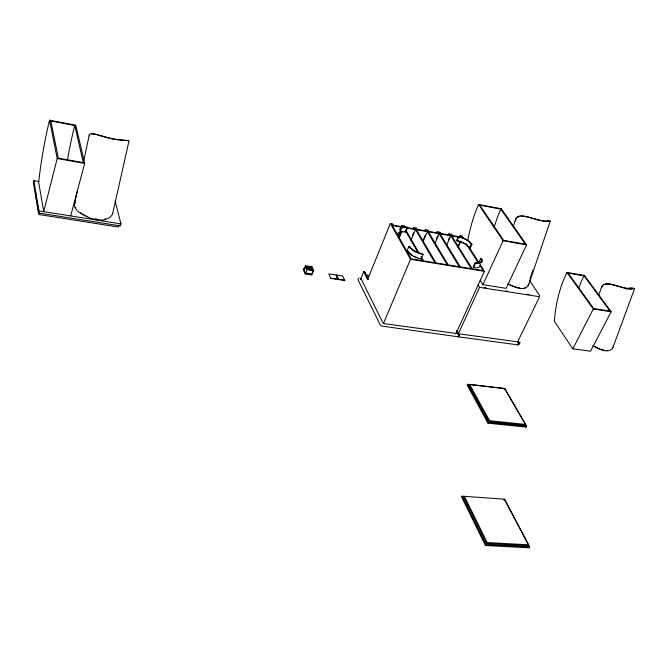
<?xml version="1.0" encoding="UTF-8"?>
<svg xmlns="http://www.w3.org/2000/svg" width="668" height="668" viewBox="0 0 668 668"><rect width="100%" height="100%" fill="white"/><g stroke="black" fill="none" stroke-linecap="round" stroke-linejoin="round"><path stroke-width="1" d="M310.445 270.214L308.532 269.805M592.741 345.632C598.161 348.654 607.496 354.09 612.639 348.337L634.6 288.518L630.166 288.234M612.823 347.018L612.639 348.337M95.674 134.285C93.67 133.859 89.128 132.606 89.203 135.963M128.164 140.664L119.597 139.771A18.929 4.041 13.6 0 1 107.03 137.416L96.685 134.518L91.767 133.951M304.266 269.313L303.865 268.778L303.497 269.605L303.965 270.465L303.79 268.695L303.347 269.621L305.276 274.005L311.764 274.982L313.551 270.273L311.889 266.799L310.495 270.482M77.638 211.08C85.888 217.927 105.293 225.575 112.525 214.303L129.049 140.697L117.835 139.804A19.79 4.826 14 0 1 108.141 137.909A19.856 4.233 13.6 0 1 104.475 136.907L95.633 134.318M77.087 191.841L74.382 205.168L75.083 207.723L76.954 210.387M608.982 284.042C606.319 283.491 601.476 284.009 601.743 287.691M83.801 160.487L89.22 135.203M38.995 181.571L33.901 180.711L33.4 182.74L38.41 212.958L120.407 225.909L120.983 223.897L115.113 201.06M38.41 212.958L38.928 210.879L33.901 180.711M118.946 225.024L118.37 227.028L39.136 214.553L39.654 212.482M49.549 120.207L57.197 158.525L43.721 211.639L38.669 182.255L38.928 179.959A98.296 18.662 -81.3 0 1 49.549 120.207L75.801 125.2L84.661 163.409L70.699 215.923M74.49 203.982L75.208 202.371M507.822 283.908C513.082 286.731 526.434 292.885 528.455 284.05M522.301 216.081C519.295 215.238 514.636 217.225 515.813 220.958M513.3 226.36L515.871 218.561M529.958 278.731L532.939 269.93M528.304 285.896L550.232 221.158L545.146 221.325A16.433 3.641 18.6 0 1 538.024 219.931A16.491 3.198 17.6 0 1 535.001 219.087L529.415 217.451M598.678 295.248L601.818 286.488M304.165 269.538L305.485 265.755L311.964 266.757L310.536 270.515L310.161 269.672M305.61 265.831L303.865 270.448L305.702 273.02L311.998 273.972L313.434 270.206L307.121 269.246L305.485 265.755M309.393 268.995L309.985 267.317L306.846 266.833L306.195 268.544L309.434 269.037M306.963 266.908L306.245 268.661L309.484 269.154L310.077 267.334M306.846 266.833L306.453 268.402L309.309 268.845M305.276 274.005L307.121 269.246M602.636 286.28L602.837 285.854M330.81 278.322L338.225 279.349L330.81 278.322L328.815 273.88L336.163 274.999L338.192 279.433M336.655 276.343L336.38 275.45L336.614 275.8M336.956 276.986L337.457 277.587M337.624 278.389L338.117 279.007M338.459 279.391L344.788 280.343L338.459 279.391L336.38 275.016L342.701 275.993L344.755 280.426M360.444 279.099L360.778 278.264L383.282 323.521L456.119 333.441M360.687 279.09L363.676 271.676L364.294 271.767A1.044 0.827 -26.6 0 1 364.937 272.369L365.179 272.995A6.07 4.801 -27 0 0 368.577 276.268L368.369 275.859A6.062 4.801 -27 0 1 364.97 272.594L364.937 272.369M364.294 271.767L368.277 279.591L367.609 279.483L390.371 223.463L392.467 223.83L392.851 224.515L391.682 224.306L392.066 224.982L403.238 226.936L401.301 225.383L404.541 225.951L404.933 226.627L403.773 226.427L404.165 227.103L415.137 229.015L413.292 227.479L416.506 228.047L416.899 228.723L415.755 228.523L416.147 229.199L427.019 231.095L425.073 229.55L428.355 230.126L428.756 230.802L427.62 230.602L428.021 231.27L438.792 233.157L436.847 231.612L439.995 232.163L440.412 232.84L439.377 232.664L439.786 233.332L450.457 235.194L448.512 233.658L451.626 234.209L452.044 234.877L450.933 234.685L451.351 235.353L462.014 237.224L460.06 235.687L459.233 237.583M407.547 227.654A10.604 4.425 22.8 0 0 401.318 231.537L399.472 236.004L398.529 235.846L400.366 231.379A11.665 4.868 22.8 0 1 407.229 227.103L407.547 227.654L405.71 232.08A10.588 4.459 22.7 0 0 400.524 232.289M399.197 238.033L401.969 231.32M405.768 230.644L406.862 227.988M412.356 235.662L413.55 232.815M411.029 240.146L415.454 229.558L407.472 228.164M406.996 250.892L408.883 246.375L409.843 246.534A10.78 4.576 23 0 0 422.744 253.915L423.078 254.5L421.157 259.009A11.832 5.068 23 0 1 406.996 250.892L407.956 251.051M383.532 323.279L410.503 259.301L390.371 223.463M423.028 240.538L425.424 234.869M423.32 241.123L427.345 231.637L416.473 229.742L435.945 262.916L447.134 264.745L427.345 231.637M436.379 238.785L437.59 235.971M435.068 243.135L439.126 233.7L428.347 231.813L448.17 264.912L459.258 266.716L439.126 233.7M448.387 239.971L449.631 237.107M446.633 245.306L450.791 235.737L440.12 233.875L460.277 266.883L471.257 268.67L450.791 235.737M456.611 240.405L458.315 236.514A11.423 4.684 23.8 0 1 471.975 244.229L470.239 248.12L469.345 247.97A10.371 4.275 23.8 0 0 456.945 240.948L456.611 240.405A11.406 4.709 23.8 0 1 457.129 240.505M456.945 240.948L458.657 237.056L458.315 236.514M457.839 246.717L460.344 241.014M458.165 247.277L460.678 241.565M469.345 247.97L471.082 244.079L471.975 244.229M473.228 267.008L475.207 262.608A10.563 4.392 24 0 0 480.709 258.424L481.62 258.574A11.615 4.835 24 0 1 475.574 263.184L473.587 267.584L473.228 267.008A10.538 4.417 24 0 0 474.163 267.133M478.739 262.791L480.709 258.424M455.76 334.092L484.417 271.333L480.058 264.445M457.972 334.568L479.582 287.374L477.962 284.735M456.812 331.027L459.166 335.177L458.407 336.831L517.842 344.855A2.513 1.144 25.8 0 0 519.053 343.669M478.572 204.466L501.334 208.775L526.559 244.88L506.144 288.334L482.931 284.685L503.087 240.739L478.572 204.466A83.792 42.243 -79.8 0 0 467.917 240.204M467.567 384.3L467.166 385.152L488.024 423.203L526.209 427.086L526.651 426.234L504.749 388.626L467.567 384.3L488.45 422.335L488.024 423.203M468.736 386.087L469.546 384.376L504.532 388.45L525.465 424.414L524.589 426.126M517.658 341.824L539.61 296.734L479.582 287.374M517.441 342.651L517.834 341.849L458.357 333.749M504.115 389.294L504.532 388.45M504.34 389.469L504.749 388.626M525.023 425.265L489.143 421.591L489.569 420.723L469.546 384.376M462.097 496.157L461.638 497.084L485.394 545.497L529.231 547.793L529.732 546.875L504.624 499.205L462.097 496.157L485.878 544.562L485.394 545.497M572.835 348.805L593.293 308.983L566.965 272.477A77.964 44.806 -81 0 0 554.524 319.513L554.39 321.383L572.835 348.805L590.562 351.226L611.187 311.747L584.375 275.4L566.965 272.477M503.897 500.115L504.373 499.196L528.371 544.796L527.87 545.723L486.68 543.527L463.901 497.259L464.36 496.332L487.172 542.591L486.68 543.527M634.6 288.518L630.5 289.094A15.481 3.808 19.8 0 1 624.071 287.958A15.539 3.415 18.7 0 1 621.273 287.19L615.996 285.612M517.399 217.417L518.151 216.858M603.822 284.844L604.782 284.384M359.017 277.888L357.948 279.65L380.259 324.857L381.486 326.034L458.323 336.822A2.054 0.985 -82.3 0 0 458.398 333.975L456.436 330.518M518.259 216.791L519.353 216.365M524.689 287.774L525.24 287.616M605.342 284.217L607.563 283.983M545.681 221.45L550.232 221.133M104.834 218.979L105.719 218.803M546.958 221.442L549.48 221.024L546.023 221.175A15.731 3.056 17.6 0 1 536.905 219.471L530.926 217.885M625.507 288.785C627.269 287.683 638.115 287.916 631.21 288.86A14.821 3.256 18.7 0 1 622.994 287.507L613.383 284.885M626.1 288.885L628.98 288.392M520.898 216.106L521.583 216.073M304.658 269.162L304.366 269.396A1.111 0.893 -23.2 0 1 304.892 269.154M606.828 350.374L607.496 350.366M521.608 215.956L524.096 216.24M487.172 542.591L528.371 544.796M485.878 544.562L529.732 546.875M607.529 283.892L609.817 284.134M488.45 422.335L526.651 426.234M489.569 420.723L525.465 424.414M523.395 216.106L526.401 216.649M609.224 284.042L610.769 284.284M610.135 284.176L611.788 284.476M307.055 269.287L313.551 270.273M364.536 272.185L364.578 272.193A1.044 0.827 -26.6 0 1 365.145 272.778M593.293 308.983L611.187 311.747M306.946 266.983L309.802 267.417L309.484 269.154M524.255 216.24L527.47 216.883M519.721 287.883L518.017 287.582M484.216 287.566L486.262 287.883M505.668 290.914L507.713 291.24M527.127 294.271L529.165 294.588M95.315 218.787L96.459 218.97M38.928 210.879L120.983 223.897M410.503 259.301L484.417 271.333M583.974 275.792L568.134 273.129L593.71 308.541L609.967 311.054L583.974 275.792A76.403 44.823 -80.9 0 0 578.747 288.033M400.366 231.379L401.318 231.537M460.06 235.687L462.056 236.038L463.692 238.618M403.547 227.479L392.375 225.525L411.129 258.875L422.644 260.754L421.099 258.048M460.419 237.416L451.685 235.896L472.176 268.82L483.148 270.607L479.866 265.421M503.087 240.739L526.559 244.88M57.197 158.525L84.661 163.409M610.986 284.334L612.172 284.56M500.825 209.134L479.808 205.159L503.614 240.338L525.273 244.162L500.825 209.134A81.947 42.602 -79.6 0 0 494.078 227.512M50.86 120.975L74.749 125.517L83.283 162.591L58.341 158.149L50.86 120.975A96.985 18.495 -81.3 0 0 50.584 122.094M603.864 350.032L602.235 349.656M611.855 284.518L612.882 284.71M612.748 284.735L615.687 285.436M527.954 217.05L531.068 217.835M612.23 284.601L613.032 284.752M526.71 216.741L529.148 217.309M517.132 287.382L515.329 286.881M600.557 349.139L601.4 349.414M513.492 286.246L514.41 286.58M598.845 348.496L599.705 348.838M86.23 216.048L87.308 216.507M512.565 285.879L510.728 285.077M597.985 348.137L594.612 346.416M84.168 215.054L85.178 215.564M508.941 284.167L509.826 284.635M82.248 213.969L83.183 214.52M80.511 212.808L81.354 213.393M529.315 280.092L539.644 295.648M469.145 247.227L478.964 262.724M466.189 243.812L478.221 262.833M475.207 262.608L475.574 263.184M480.167 280.259L482.931 284.685M415.454 229.558L434.901 262.749L423.596 260.904L421.015 256.412M525.173 425.299L526.209 427.086M406.027 230.343L419.462 253.715M405.618 231.078L418.001 252.654M405.71 232.08L405.401 231.529A11.64 4.901 22.7 0 0 404.866 231.445M469.136 385.227L489.143 421.591M363.676 271.676L367.609 279.483M336.254 275.066L338.451 279.692M303.698 268.678L304.074 269.521M75.634 207.163L75.91 207.79M35.487 192.609L35.822 194.605M36.147 196.601L36.481 198.596M36.815 200.592L37.149 202.588M37.475 204.583L37.809 206.579M38.143 208.566L38.468 210.562M38.802 212.558L39.136 214.553M112.575 213.109L112.583 213.71M500.916 209.702A82.991 43.203 -79.6 0 1 501.334 208.775M398.529 235.846A11.64 4.901 22.7 0 1 399.122 232.046M400.349 231.537A11.64 4.901 22.7 0 1 400.716 231.454M399.472 236.004A10.588 4.459 22.7 0 1 399.097 235.153M480.384 264.795A11.59 4.86 24 0 1 473.587 267.584M458.657 237.056A10.387 4.258 23.8 0 1 471.082 244.079M458.198 240.747A11.406 4.709 23.8 0 1 459.283 241.048M460.386 241.415A11.406 4.709 23.8 0 1 461.488 241.833M462.031 242.058A11.406 4.709 23.8 0 1 463.108 242.551M463.642 242.81A11.406 4.709 23.8 0 1 465.162 243.653M466.122 244.254A11.406 4.709 23.8 0 1 466.573 244.563M467.015 244.88A11.406 4.709 23.8 0 1 467.433 245.198M469.788 247.477A11.406 4.709 23.8 0 1 470.239 248.12M423.078 254.5A11.857 5.035 23 0 1 408.883 246.375M420.314 258.341A10.755 4.609 23 0 1 419.805 258.232M417.7 257.656A10.755 4.609 23 0 1 417.174 257.481M416.64 257.289A10.755 4.609 23 0 1 415.588 256.863M414.561 256.395A10.755 4.609 23 0 1 414.06 256.145M412.607 255.335A10.755 4.609 23 0 1 411.713 254.758M411.279 254.458A10.755 4.609 23 0 1 410.878 254.157M410.486 253.848A10.755 4.609 23 0 1 410.11 253.539M409.76 253.23A10.755 4.609 23 0 1 409.434 252.913M409.125 252.596A10.755 4.609 23 0 1 408.841 252.287M408.582 251.97A10.755 4.609 23 0 1 408.14 251.352M517.892 342.074A2.004 1.044 -82.3 0 1 517.842 344.855M519.838 342.066A2.513 1.144 25.8 0 1 518.627 343.252M458.582 334A2.054 0.985 -82.3 0 1 458.498 336.847M518.134 341.832A2.004 1.453 -31.4 0 1 519.061 342.383M67.577 159.543A96.134 20.023 -81.3 0 1 74.749 125.517M583.957 276.243A77.371 45.441 -80.9 0 1 584.375 275.4"/></g></svg>
